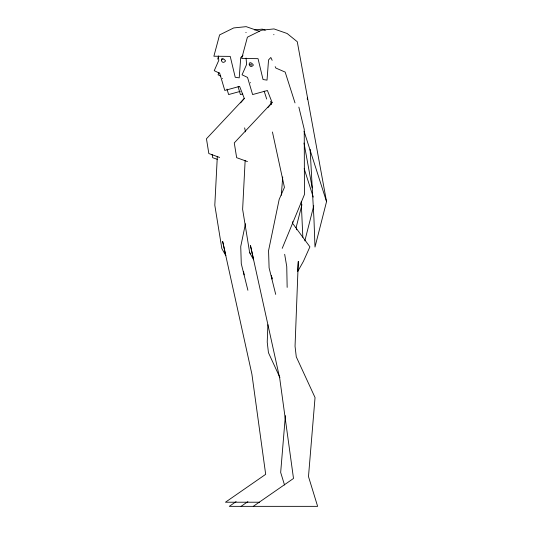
<?xml version="1.0" encoding="UTF-8"?>
<svg xmlns="http://www.w3.org/2000/svg" width="533" height="533" viewBox="0 0 533 533"><rect width="100%" height="100%" fill="white"/><g stroke="black" fill="none" stroke-linecap="round" stroke-linejoin="round"><path stroke-width="0.8" d="M272.03 277.367L271.99 279.026L271.337 275.501M267.892 324.737L267.226 342.119L268.452 352.699L279.925 377.591M217.331 156.316L214.806 205.225L221.848 248.591L225.839 255.667L222.654 241.429L251.896 374.126L265.681 474.33L225.459 502.219L259.531 502.219M245.147 160.446L242.628 209.356L249.671 252.722L253.655 259.791L250.47 245.553L279.712 378.25L293.503 478.461L253.275 506.35M281.297 195.291L282.723 176.976M285.375 415.653L280.671 472.445L284.515 484.983M245.453 223.76L240.736 246.519L241.282 263.735L247.892 290.265M250.803 63.987L250.803 65.159M296.068 227.744L301.945 204.632M304.829 240.883L313.75 205.811M272.163 60.309L270.824 57.491L268.545 59.923L267.026 80.123L263.036 79.544L258.045 58.657L241.696 58.497L247.405 37.183L261.536 30.208L273.995 28.922L287.114 33.492L297.274 41.734L326.542 201.627L314.99 247.052L313.957 218.85L310.113 149.313M292.344 223.207L292.77 221.615M217.704 59.11L218.55 55.952M282.217 248.365L304.443 194.518L304.243 129.319L298.853 107.093M219.036 72.601L218.064 74.813L220.802 76.112M240.576 102.889L244.307 98.432L239.59 86.386L224.793 90.437L219.709 73.281L214.239 70.682L218.77 60.376L218.443 56.351M267.859 107.653L272.123 102.563L267.413 90.51L252.609 94.561L247.532 77.412L242.055 74.813L246.592 64.506L246.066 58.07M243.008 55.219L240.729 57.651L239.21 77.851L235.22 77.272L230.229 56.385L213.88 56.225L219.583 34.911L233.714 27.936L246.173 26.65L259.291 31.22M244.307 98.432L206.458 138.773L208.829 153.551L219.649 157.448M272.123 102.563L234.273 142.904L236.645 157.675L247.465 161.579M236.106 501.62L229.29 506.35L317.628 506.35L308.487 476.575L315.043 397.558L296.275 356.824L295.049 346.25L298.3 261.436L297.667 271.577L303.404 261.377L309.913 246.839L292.37 223.041M241.089 506.35L247.905 501.62M222.574 78.438L222.647 78.677M250.39 82.568L250.463 82.808M240.303 91.363L228.617 94.561L226.998 89.084M242.755 93.921L240.416 94.561L238.098 86.739M254.428 29.928L262.216 29.128L265.301 30.201M245.813 32.4L246.173 32.4M273.629 34.678L273.995 34.678M221.475 59.33L222.981 59.416M217.291 159.347L212.66 157.675L212.127 154.557M249.671 252.722L250.836 253.848M275.181 66.638L275.854 68.044L285.168 72.095L295.009 102.902M304.09 131.331L326.542 201.627M304.17 168.655L313.251 197.09M264.161 91.15L266.687 99.045M275.714 294.396L269.098 267.866L268.559 250.643L279.165 199.449L284.429 187.376L272.443 131.997M270.651 101.377L271.417 104.555M244.627 127.867L245.493 131.878M296.381 228.164L296.728 229.783M243.521 271.377L244.167 274.895M304.017 143.051L312.231 187.949M284.669 254.294L286.747 266.547L287.16 287.394M251.243 65.332L251.21 64.673M307.274 97.985L307.368 99.644M301.218 201.667L302.844 237.305M221.448 60.595A5.99 2.991 -76.6 0 0 225.592 60.929A4.684 1.999 58.7 0 0 222.554 58.577A4.684 1.999 58.7 0 0 221.448 60.595M249.264 64.72A5.99 2.991 -76.6 0 0 253.408 65.059A4.684 1.999 58.7 0 0 250.377 62.701A4.684 1.999 58.7 0 0 249.264 64.72"/></g></svg>
